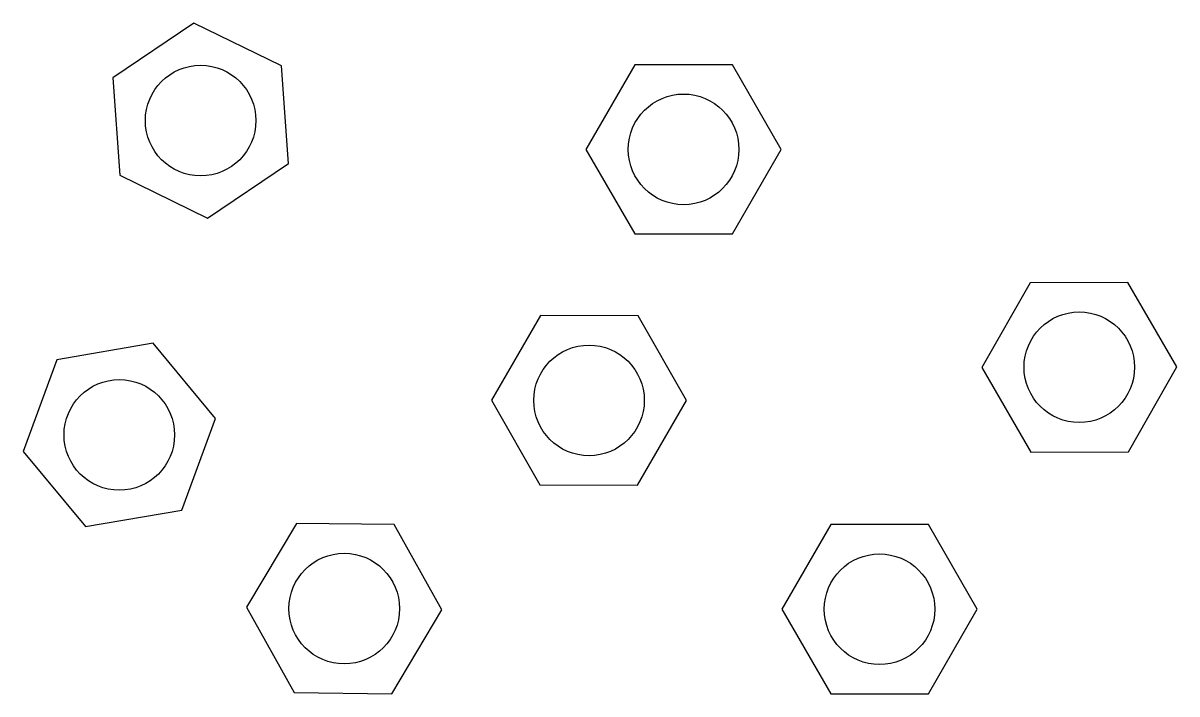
# Model space of a CAD drawing. Header units: millimetres. Extents: x 14.7 to 32.5, y -10.8 to -0.5.
import ezdxf

# ---------------------------------------------------------------- set-up
doc = ezdxf.new("R2010")
doc.units = ezdxf.units.MM
doc.layers.get('0').update_dxf_attribs({"linetype": 'CONTINUOUS'})

msp = doc.modelspace()

# ---------------------------------------------------------------- linework, layer by layer
for points in [[(18.808, -2.684), (18.704, -1.186), (17.354, -0.528), (16.11, -1.368), (16.215, -2.865), (17.564, -3.523)], [(24.134, -1.168), (23.384, -2.468), (24.134, -3.768), (25.635, -3.768), (26.386, -2.468), (25.635, -1.168)], [(30.215, -4.518), (29.469, -5.821), (30.224, -7.118), (31.725, -7.113), (32.471, -5.81), (31.716, -4.513)], [(24.178, -7.627), (24.932, -6.329), (24.186, -5.027), (22.685, -5.023), (21.93, -6.32), (22.677, -7.623)], [(15.249, -5.7), (14.729, -7.108), (15.688, -8.263), (17.168, -8.009), (17.688, -6.601), (16.729, -5.447)], [(20.4, -10.834), (21.168, -9.544), (20.435, -8.234), (18.934, -8.214), (18.166, -9.504), (18.899, -10.814)], [(28.649, -10.833), (29.399, -9.533), (28.649, -8.233), (27.147, -8.233), (26.397, -9.533), (27.147, -10.833)]]:
    msp.add_lwpolyline(points, close=True)
for centre in [(17.459, -2.026), (24.885, -2.468), (30.97, -5.815), (23.431, -6.325), (16.209, -6.855), (19.667, -9.524), (27.898, -9.533)]:
    msp.add_circle(centre, 0.85)

doc.saveas('drawing.dxf')
